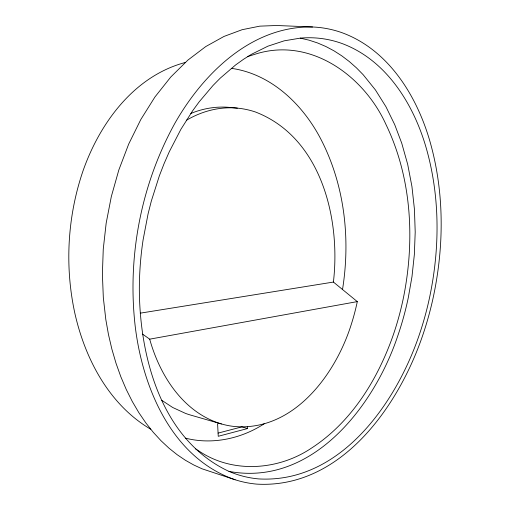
<?xml version="1.0" encoding="UTF-8"?>
<svg xmlns="http://www.w3.org/2000/svg" width="510" height="510" viewBox="0 0 510 510"><rect width="100%" height="100%" fill="white"/><g stroke="black" fill="none" stroke-linecap="round" stroke-linejoin="round"><path stroke-width="0.76" d="M161.836 400.35L172.686 407.484L185.468 413.38A62.099 46.85 17.2 0 0 190.906 415.159L221.442 423.957A57.286 43.101 15.3 0 0 234.536 426.507C293.69 431.581 335.892 374.225 351.479 323.754A351.078 272.474 32.1 0 0 357.3 301.608L333.412 282.062C340.865 218.599 321.096 137.235 255.382 111.97A69.793 60.805 21.2 0 0 237.367 108.133L229.647 107.412A71.827 62.392 22 0 0 222.538 107.081C211.656 107.055 200.825 109.35 190.778 113.488M342.535 289.412C350.542 239.273 344.754 186.105 321.574 140.556C303.692 105.334 271.798 73.982 231.317 68.334M264.174 423.797C241.249 438.728 212.281 445.007 185.532 438.154M186.29 120.366C201.552 111.269 219.574 106.424 237.367 108.133M247.809 56.521L256.868 53.658C311.406 37.294 364.306 76.385 386.044 124.638C411.481 177.442 414.93 238.756 403.85 295.711A481.434 365.619 36.1 0 1 392.649 336.715C377.081 380.434 351.027 422.49 311.431 448.143C279.295 469.742 234.925 473.669 201.488 452.67L195.502 448.845M185.181 62.501C134.041 76.149 99.718 123.146 82.964 171.028C67.403 216.667 64.591 266.532 74.938 313.631C85.253 359.257 109.306 404.889 150.718 429.222M247.605 426.73L247.643 428.521L218.248 436.292L217.598 423.835L219.466 423.357M218.082 433.105L241.88 426.876L247.643 428.521M142.577 334.126L149.698 339.163L357.3 301.608M140.231 313.166L333.412 282.062M312.573 26.985C251.717 25.717 203.165 73.529 174.962 123.139C140.97 184.626 127.162 256.842 135.239 326.578C142.711 388.135 172.036 458.031 235.123 479.757A72.994 53.104 13.7 0 0 256.536 484.105C338.334 488.956 395.135 410.933 420.304 342.153A549.066 413.482 37.8 0 0 432.327 301.512C444.331 248.434 444.822 192.123 429.439 139.67C416.141 94.828 388.091 49.757 342.389 32.838A91.896 84.335 13.2 0 0 312.573 26.985L276.662 25.5L259.8 26.15L242.148 29.695L224.005 36.433L205.766 46.557L187.858 60.129L170.767 77.029L154.938 96.977L140.805 119.525L128.686 144.081L118.824 169.996L111.32 196.573L106.169 223.163L103.256 249.167L102.389 274.112L103.326 297.636L105.806 319.483L108.464 334.503L111.875 349.12L116.006 363.222L120.819 376.718L126.27 389.506L132.307 401.517L138.86 412.679L145.879 422.956L153.28 432.308L161.001 440.71L168.969 448.162L177.117 454.671L185.385 460.262L193.711 464.954L202.036 468.798L235.123 479.757M228.984 471.393C311.916 486.865 374.015 406.464 397.481 336.696A506.914 382.596 36.9 0 0 408.293 297.649L411.991 276.579L414.349 254.611L415.21 232.044L414.432 209.221L411.94 186.532L407.7 164.398L401.746 143.221L394.708 124.638L385.949 106.724L375.417 89.919L363.165 74.709L356.42 67.836L349.293 61.538L341.808 55.858L333.999 50.841L325.903 46.531L317.558 42.961L309.003 40.15L300.294 38.129L284.236 40.819L267.909 46.18L251.602 54.238L243.557 59.262L235.633 64.936L220.307 78.094L212.976 85.527L199.142 101.873L192.691 110.702L180.84 129.419L169.263 151.802L164.08 163.653L159.343 175.861L151.317 201.08L148.059 213.951L143.1 239.859A570.684 425.327 -10.9 0 0 139.345 290.445C139.95 358.53 161.995 440.264 228.984 471.393A73.886 54.035 13.5 0 0 238.151 474.804A70.673 51.587 13.6 0 0 258.831 478.928C338.098 483.327 392.91 407.56 417.161 340.858A528.271 399.865 37.2 0 0 428.7 301.499C440.124 250.372 440.5 196.146 425.544 145.694C412.698 102.829 385.802 59.848 342.153 43.567A88.306 80.688 12.9 0 0 313.72 37.848A92.004 83.882 12.8 0 0 300.294 38.129M221.442 423.957C183.422 412.654 159.789 375.596 149.698 339.163"/></g></svg>
